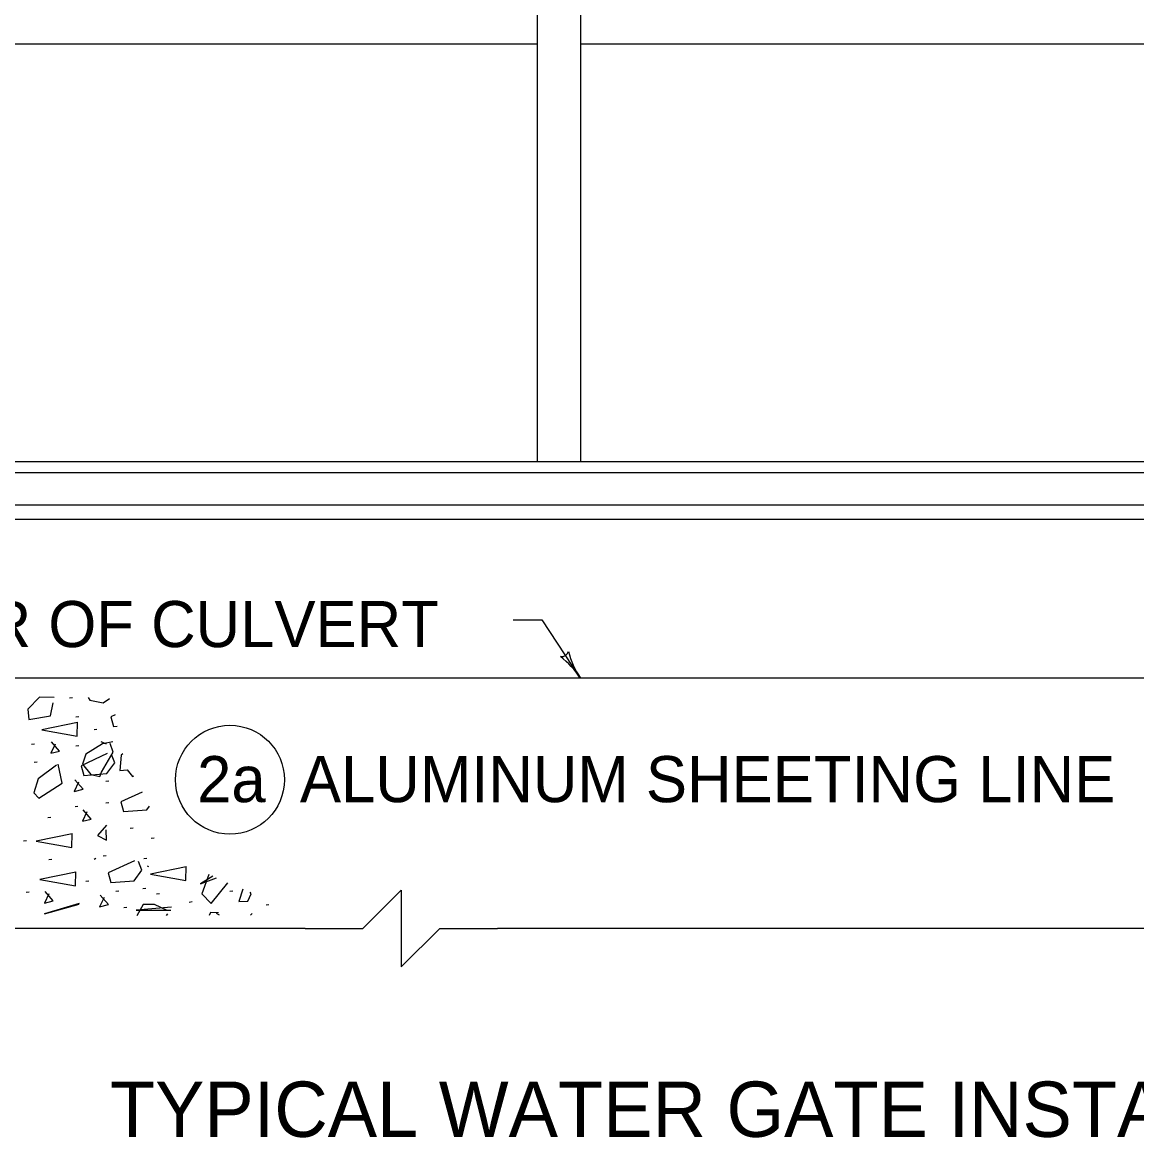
# Model space of a CAD drawing. Extents: x 1007 to 1035.5, y 1000.5 to 1021.5.
# Drawn here: x 1009.532 to 1014.366, y 1010.95 to 1015.787 of the extents above; entities that cross this region are included whole.
import ezdxf

# ---------------------------------------------------------------- set-up
doc = ezdxf.new("R2010")
doc.units = 0
doc.layers.add('Level 1', color=7, linetype='Continuous')

msp = doc.modelspace()

# ---------------------------------------------------------------- linework, layer by layer
at = {"layer": 'Level 1'}
for p, q in [((1011.7667, 1013.8806), (1011.7667, 1018.0056)), ((1011.9542, 1013.8806), (1011.9542, 1018.0056)), ((1008.6729, 1015.6931), (1011.7667, 1015.6931)), ((1011.9542, 1015.6931), (1014.6418, 1015.6931)), ((1018.173, 1013.8806), (1008.4229, 1013.8806)), ((1018.173, 1013.8337), (1008.4229, 1013.8337)), ((1018.1105, 1013.6931), (1008.4854, 1013.6931)), ((1018.173, 1013.6306), (1008.4229, 1013.6306)), ((1011.661, 1013.195), (1011.786, 1013.195)), ((1011.786, 1013.195), (1011.9523, 1012.9431)), ((1018.548, 1012.9431), (1008.0479, 1012.9431)), ((1010.7591, 1011.8572), (1007.2742, 1011.8572)), ((1015.0792, 1011.8572), (1011.5924, 1011.8572))]:
    msp.add_line(p, q, dxfattribs=at)
for points in [[(1009.6695, 1012.8582), (1009.6071, 1012.8598), (1009.5559, 1012.8086), (1009.5607, 1012.7638), (1009.6535, 1012.7798), (1009.6663, 1012.8358)], [(1009.8174, 1012.8582), (1009.8248, 1012.847)], [(1009.7498, 1012.8571), (1009.737, 1012.8555)], [(1009.8248, 1012.847), (1009.8823, 1012.8358)], [(1009.8823, 1012.8358), (1009.9098, 1012.8538)], [(1009.7773, 1012.7747), (1009.7645, 1012.7731)], [(1009.9353, 1012.7836), (1009.9165, 1012.7748)], [(1009.9165, 1012.7748), (1009.9277, 1012.7332)], [(1009.7715, 1012.7507), (1009.6163, 1012.7187), (1009.7699, 1012.6915), (1009.7715, 1012.7523)], [(1009.8558, 1012.7197), (1009.843, 1012.7181)], [(1009.9277, 1012.7332), (1009.943, 1012.7344)], [(1009.6742, 1012.6568), (1009.655, 1012.6168), (1009.6934, 1012.6263), (1009.6582, 1012.6663)], [(1009.924, 1012.6662), (1009.8792, 1012.6582), (1009.8072, 1012.6133), (1009.7928, 1012.5701), (1009.8295, 1012.5253), (1009.8679, 1012.5158), (1009.8759, 1012.5349), (1009.9256, 1012.6213), (1009.9128, 1012.6598)], [(1009.8728, 1012.6678), (1009.8952, 1012.6582)], [(1009.5848, 1012.6568), (1009.572, 1012.6553)], [(1009.7773, 1012.649), (1009.7645, 1012.6474)], [(1009.6808, 1012.5653), (1009.6007, 1012.5061), (1009.5815, 1012.4453), (1009.6039, 1012.4229), (1009.7048, 1012.4869), (1009.6871, 1012.5701)], [(1009.5967, 1012.5783), (1009.5838, 1012.5768)], [(1009.9005, 1012.6156), (1009.7869, 1012.5628), (1009.7981, 1012.5212), (1009.8989, 1012.5292), (1009.9326, 1012.5756), (1009.9182, 1012.6123)], [(1009.9608, 1012.6085), (1009.9543, 1012.5429)], [(1009.9681, 1012.6143), (1009.9608, 1012.6085)], [(1009.9543, 1012.5429), (1009.9864, 1012.5445)], [(1009.9864, 1012.5445), (1010.0104, 1012.5158)], [(1010.0104, 1012.5158), (1010.0161, 1012.5197)], [(1009.7763, 1012.4918), (1009.7571, 1012.4518), (1009.7955, 1012.4614), (1009.7603, 1012.5014)], [(1009.9068, 1012.4958), (1009.8941, 1012.4943)], [(1010.052, 1012.4487), (1009.9597, 1012.4057)], [(1009.7733, 1012.3859), (1009.7605, 1012.3843)], [(1009.9068, 1012.4016), (1009.8941, 1012.4)], [(1009.9597, 1012.4057), (1009.9709, 1012.3641)], [(1010.0718, 1012.3721), (1010.0829, 1012.3876)], [(1009.6555, 1012.3388), (1009.6428, 1012.3372)], [(1009.8117, 1012.3623), (1009.7924, 1012.3223), (1009.8308, 1012.3318), (1009.7957, 1012.3718)], [(1009.9709, 1012.3641), (1010.0718, 1012.3721)], [(1009.8968, 1012.3045), (1009.8583, 1012.2597), (1009.8968, 1012.2405), (1009.8952, 1012.2853)], [(1010.0129, 1012.2917), (1010.0001, 1012.2901)], [(1009.5495, 1012.2367), (1009.5367, 1012.2351)], [(1009.7479, 1012.2677), (1009.5927, 1012.2357), (1009.7463, 1012.2084), (1009.7479, 1012.2693)], [(1010.1032, 1012.2485), (1010.0904, 1012.2468)], [(1009.6595, 1012.1566), (1009.6467, 1012.155)], [(1009.8503, 1012.1611), (1009.8439, 1012.1563)], [(1009.8951, 1012.1723), (1009.8823, 1012.1707)], [(1010.0183, 1012.1506), (1009.9048, 1012.0978), (1009.9159, 1012.0562), (1010.0168, 1012.0642), (1010.0503, 1012.1106), (1010.0359, 1012.1474)], [(1010.0718, 1012.1605), (1010.059, 1012.1589)], [(1009.7637, 1012.1012), (1009.6084, 1012.0692), (1009.762, 1012.0419), (1009.7637, 1012.1028)], [(1010.0808, 1012.1243), (1010.0744, 1012.1275)], [(1010.2428, 1012.1248), (1010.0875, 1012.0928), (1010.2411, 1012.0655), (1010.2428, 1012.1263)], [(1010.341, 1012.0906), (1010.3113, 1012.0075)], [(1009.8205, 1012.0623), (1009.8077, 1012.0608)], [(1010.3578, 1012.0834), (1010.3048, 1012.0507)], [(1010.3048, 1012.0507), (1010.3741, 1012.0765)], [(1010.3513, 1011.9658), (1010.4237, 1012.0554)], [(1009.5613, 1012.0152), (1009.5485, 1012.0136)], [(1009.6467, 1012.0073), (1009.6275, 1011.9673), (1009.6659, 1011.9768), (1009.6307, 1012.0168)], [(1009.8863, 1011.9915), (1009.867, 1011.9515), (1009.9054, 1011.9612), (1009.8703, 1012.0012)], [(1009.9501, 1012.0192), (1009.9373, 1012.0175)], [(1010.0678, 1012.0309), (1010.0551, 1012.0293)], [(1010.1268, 1012.0073), (1010.1139, 1012.0058)], [(1010.3113, 1012.0075), (1010.3513, 1011.9658)], [(1010.4448, 1012.0192), (1010.432, 1012.0175)], [(1010.4887, 1012.0278), (1010.4713, 1011.9738)], [(1010.5097, 1011.9755), (1010.5241, 1012.0075)], [(1010.5241, 1012.0075), (1010.5196, 1012.0146)], [(1010.7591, 1011.8572), (1011.0091, 1011.8572), (1011.1758, 1012.0238), (1011.1758, 1011.6904), (1011.3424, 1011.8572), (1011.5924, 1011.8572)], [(1009.7783, 1011.9658), (1009.6279, 1011.9211), (1009.7783, 1011.9627)], [(1009.9854, 1011.9484), (1009.9726, 1011.9468)], [(1010.1784, 1011.9498), (1010.0264, 1011.9371), (1010.1768, 1011.9371)], [(1010.0568, 1011.9611), (1010.0283, 1011.9124)], [(1010.1048, 1011.9611), (1010.0568, 1011.9611)], [(1010.1608, 1011.9354), (1010.1048, 1011.9611)], [(1010.2682, 1011.972), (1010.2553, 1011.9704)], [(1010.4713, 1011.9738), (1010.5097, 1011.9755)], [(1010.6019, 1011.9603), (1010.5891, 1011.9587)], [(1010.1568, 1011.9131), (1010.1624, 1011.9211)], [(1010.3481, 1011.9258), (1010.3417, 1011.9141)], [(1010.3833, 1011.9243), (1010.3481, 1011.9258)], [(1010.3875, 1011.9143), (1010.3737, 1011.9227)], [(1010.5289, 1011.9227), (1010.5224, 1011.9151)]]:
    msp.add_lwpolyline(points, dxfattribs=at)
msp.add_circle((1010.4325, 1012.5021), 0.2362, dxfattribs=at)
for centre, radius, start, end in [((1011.8705, 1013.0672), 0.0313, 262.2102, 344.3269), ((1012.2786, 1013.1585), 0.3909, 194.7828, 213.4295), ((1011.6261, 1012.7277), 0.3909, 33.4356, 52.1044), ((1011.6261, 1012.7277), 0.3909, 33.4234, 33.4356)]:
    msp.add_arc(centre, radius, start, end, dxfattribs=at)

# ---------------------------------------------------------------- texts
for s, height, p in [('FLOOR OF CULVERT', 0.2, (1008.6492, 1013.0772)), ('2a  ALUMINUM SHEETING LINE', 0.2, (1010.29, 1012.4048)), ('TYPICAL WATER GATE INSTALLATION', 0.24, (1009.9116, 1010.9533))]:
    msp.add_text(s, height=height, dxfattribs=at).set_placement(p)

doc.saveas('drawing.dxf')
